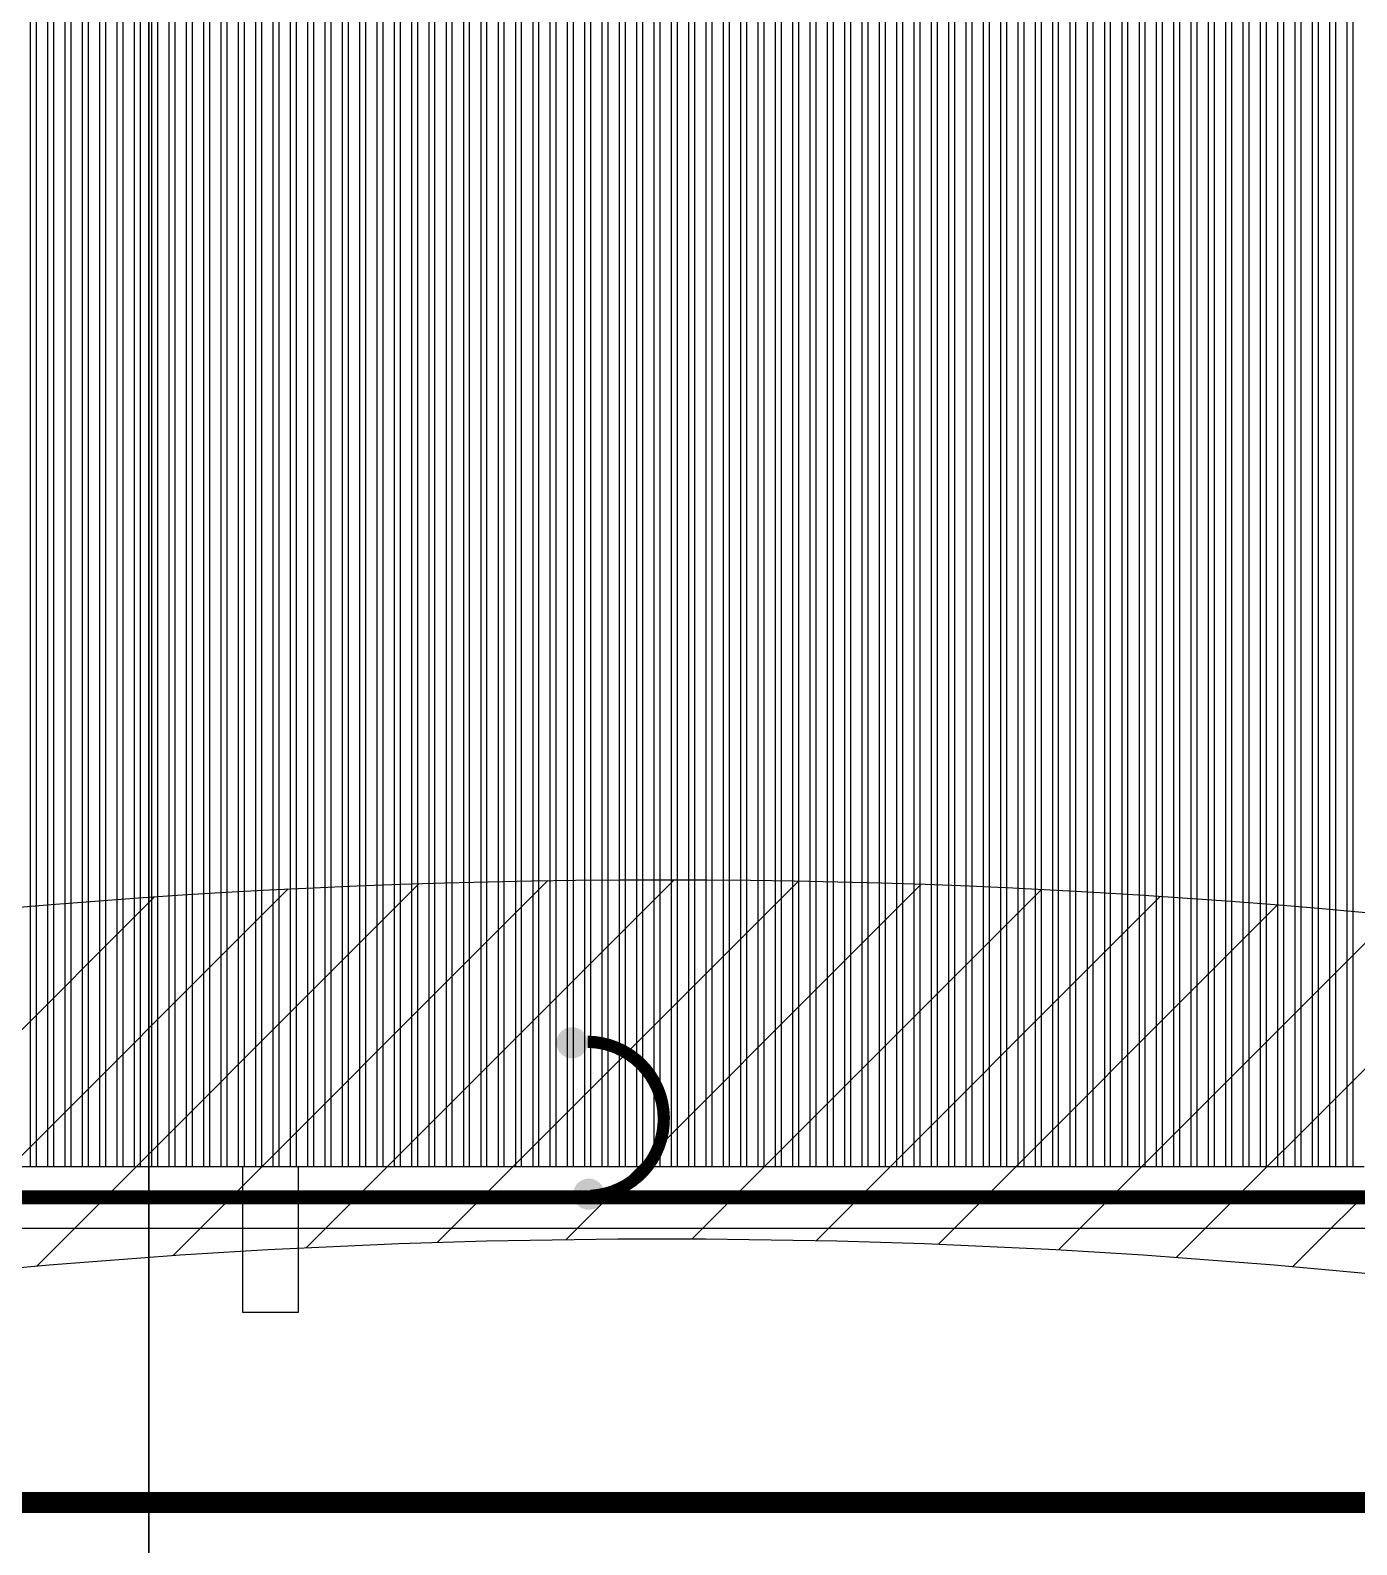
# Model space of a CAD drawing. Header units: millimetres. Extents: x -107267 to 109426, y -98906 to 83910.
# Drawn here: x -423 to 4316, y -16213 to -10804 of the extents above; entities that cross this region are included whole.
import ezdxf

# ---------------------------------------------------------------- set-up
doc = ezdxf.new("R2010")
doc.units = ezdxf.units.MM
for name, pattern in [('ACAD_ISO10W100', [18, 12, -3, 0, -3]), ('ACAD_ISO12W100', [21, 12, -3, 0, -3, 0, -3]), ('HIDDEN2', [0.1875, 0.125, -0.0625])]:
    doc.linetypes.add(name, pattern=pattern)
for name, color, linetype in [('00 - ZONA DE PROTEÇÃO', 4, 'Continuous'), ('00 - Zona de proteção 2d', 4, 'Continuous'), ('Left View-MISC', 7, 'Continuous'), ('Top (Plan) View-MISC', 7, 'Continuous')]:
    doc.layers.add(name, color=color, linetype=linetype)
for name, color, linetype, lineweight in [('000-M3G-MALHA NOVA', 5, 'ACAD_ISO10W100', 0), ('00_m3g_spda_ater_cabo50', 1, 'Continuous', 9), ('00_SPDA_captacao_novo', 5, 'Continuous', 9)]:
    doc.layers.add(name, color=color, linetype=linetype, lineweight=lineweight)

# ---------------------------------------------------------------- blocks, each defined once
blk = doc.blocks.new('*U337')
at = {"layer": 'Top (Plan) View-MISC', "color": 0, "linetype": 'ByBlock', "lineweight": -2}
for p, q in [((335.5, -14861.9), (335.5, -15381.9)), ((535.5, -15381.9), (535.5, -14861.9)), ((335.5, -15381.9), (535.5, -15381.9))]:
    blk.add_line(p, q, dxfattribs=at)
blk = doc.blocks.new('*U343')
at = {"layer": 'Top (Plan) View-MISC', "color": 0, "linetype": 'ByBlock', "lineweight": -2}
blk.add_line((-12967.7, -15081.9), (23207.9, -15081.9), dxfattribs=at)
blk = doc.blocks.new('*U481')
at = {"layer": 'Top (Plan) View-MISC', "color": 0, "linetype": 'ByBlock', "lineweight": -2}
for p, q in [((-464.1, -14861.9), (-423.4, -14861.9)), ((-402.2, -14861.9), (-361.5, -14861.9)), ((-340.3, -14861.9), (-299.6, -14861.9)), ((-278.4, -14861.9), (-237.7, -14861.9)), ((-216.5, -14861.9), (-175.8, -14861.9)), ((-154.6, -14861.9), (-113.9, -14861.9)), ((-92.7, -14861.9), (-52, -14861.9)), ((-30.8, -14861.9), (9.9, -14861.9)), ((31.1, -14861.9), (71.8, -14861.9)), ((93, -14861.9), (133.7, -14861.9)), ((154.9, -14861.9), (195.6, -14861.9)), ((216.8, -14861.9), (257.5, -14861.9)), ((278.7, -14861.9), (319.4, -14861.9)), ((340.6, -14861.9), (381.3, -14861.9)), ((402.5, -14861.9), (443.2, -14861.9)), ((464.4, -14861.9), (505.1, -14861.9)), ((526.3, -14861.9), (567, -14861.9)), ((588.2, -14861.9), (628.9, -14861.9)), ((650.1, -14861.9), (690.8, -14861.9)), ((712, -14861.9), (752.7, -14861.9)), ((773.9, -14861.9), (814.6, -14861.9)), ((835.8, -14861.9), (876.5, -14861.9)), ((897.7, -14861.9), (938.4, -14861.9)), ((959.6, -14861.9), (1000.3, -14861.9)), ((1021.5, -14861.9), (1062.2, -14861.9)), ((1083.4, -14861.9), (1124.1, -14861.9)), ((1145.3, -14861.9), (1186, -14861.9)), ((1207.2, -14861.9), (1247.9, -14861.9)), ((1269.1, -14861.9), (1309.8, -14861.9)), ((1331, -14861.9), (1371.7, -14861.9)), ((1392.9, -14861.9), (1433.6, -14861.9)), ((1454.8, -14861.9), (1495.5, -14861.9)), ((1516.7, -14861.9), (1557.4, -14861.9)), ((1578.6, -14861.9), (1619.3, -14861.9)), ((1640.5, -14861.9), (1681.2, -14861.9)), ((1702.4, -14861.9), (1743.1, -14861.9)), ((1764.3, -14861.9), (1805, -14861.9)), ((1826.2, -14861.9), (1866.9, -14861.9)), ((1888.1, -14861.9), (1928.8, -14861.9)), ((1950, -14861.9), (1990.7, -14861.9)), ((2011.9, -14861.9), (2052.6, -14861.9)), ((2073.8, -14861.9), (2114.5, -14861.9)), ((2135.7, -14861.9), (2176.4, -14861.9)), ((2197.6, -14861.9), (2238.3, -14861.9)), ((2259.5, -14861.9), (2300.2, -14861.9)), ((2321.4, -14861.9), (2362.1, -14861.9)), ((2383.3, -14861.9), (2424, -14861.9)), ((2445.2, -14861.9), (2485.9, -14861.9)), ((2507.1, -14861.9), (2547.8, -14861.9)), ((2569, -14861.9), (2609.7, -14861.9)), ((2630.9, -14861.9), (2671.6, -14861.9)), ((2692.8, -14861.9), (2733.5, -14861.9)), ((2754.7, -14861.9), (2795.4, -14861.9)), ((2816.6, -14861.9), (2857.3, -14861.9)), ((2878.5, -14861.9), (2919.2, -14861.9)), ((2940.4, -14861.9), (2981.1, -14861.9)), ((3002.3, -14861.9), (3043, -14861.9)), ((3064.2, -14861.9), (3104.9, -14861.9)), ((3126.1, -14861.9), (3166.8, -14861.9)), ((3188, -14861.9), (3228.7, -14861.9)), ((3249.9, -14861.9), (3290.6, -14861.9)), ((3311.8, -14861.9), (3352.5, -14861.9)), ((3373.7, -14861.9), (3414.4, -14861.9)), ((3435.6, -14861.9), (3476.3, -14861.9)), ((3497.5, -14861.9), (3538.2, -14861.9)), ((3559.4, -14861.9), (3600, -14861.9)), ((3621.3, -14861.9), (3661.9, -14861.9)), ((3683.2, -14861.9), (3723.8, -14861.9)), ((3745.1, -14861.9), (3785.7, -14861.9)), ((3807, -14861.9), (3847.6, -14861.9)), ((3868.9, -14861.9), (3909.5, -14861.9)), ((3930.8, -14861.9), (3971.4, -14861.9)), ((3992.7, -14861.9), (4033.3, -14861.9)), ((4054.5, -14861.9), (4095.2, -14861.9)), ((4116.4, -14861.9), (4157.1, -14861.9)), ((4178.3, -14861.9), (4219, -14861.9)), ((4240.2, -14861.9), (4280.9, -14861.9)), ((4302.1, -14861.9), (4342.8, -14861.9))]:
    blk.add_line(p, q, dxfattribs=at)
blk = doc.blocks.new('*U793')
at = {"layer": 'Top (Plan) View-MISC', "color": 0, "linetype": 'ByBlock', "lineweight": -2}
for p, q in [((4280.9, -7621.9), (4280.9, -14861.9)), ((4302.1, -7621.9), (4302.1, -14861.9)), ((4280.9, -14861.9), (4302.1, -14861.9))]:
    blk.add_line(p, q, dxfattribs=at)
blk = doc.blocks.new('*U794')
at = {"layer": 'Top (Plan) View-MISC', "color": 0, "linetype": 'ByBlock', "lineweight": -2}
for p, q in [((4219, -7621.9), (4219, -14861.9)), ((4240.2, -7621.9), (4240.2, -14861.9)), ((4219, -14861.9), (4240.2, -14861.9))]:
    blk.add_line(p, q, dxfattribs=at)
blk = doc.blocks.new('*U795')
at = {"layer": 'Top (Plan) View-MISC', "color": 0, "linetype": 'ByBlock', "lineweight": -2}
for p, q in [((4157.1, -7621.9), (4157.1, -14861.9)), ((4178.3, -7621.9), (4178.3, -14861.9)), ((4157.1, -14861.9), (4178.3, -14861.9))]:
    blk.add_line(p, q, dxfattribs=at)
blk = doc.blocks.new('*U796')
at = {"layer": 'Top (Plan) View-MISC', "color": 0, "linetype": 'ByBlock', "lineweight": -2}
for p, q in [((4095.2, -7621.9), (4095.2, -14861.9)), ((4116.4, -7621.9), (4116.4, -14861.9)), ((4095.2, -14861.9), (4116.4, -14861.9))]:
    blk.add_line(p, q, dxfattribs=at)
blk = doc.blocks.new('*U797')
at = {"layer": 'Top (Plan) View-MISC', "color": 0, "linetype": 'ByBlock', "lineweight": -2}
for p, q in [((4033.3, -7621.9), (4033.3, -14861.9)), ((4054.5, -7621.9), (4054.5, -14861.9)), ((4033.3, -14861.9), (4054.5, -14861.9))]:
    blk.add_line(p, q, dxfattribs=at)
blk = doc.blocks.new('*U798')
at = {"layer": 'Top (Plan) View-MISC', "color": 0, "linetype": 'ByBlock', "lineweight": -2}
for p, q in [((3971.4, -7621.9), (3971.4, -14861.9)), ((3992.7, -7621.9), (3992.7, -14861.9)), ((3971.4, -14861.9), (3992.7, -14861.9))]:
    blk.add_line(p, q, dxfattribs=at)
blk = doc.blocks.new('*U799')
at = {"layer": 'Top (Plan) View-MISC', "color": 0, "linetype": 'ByBlock', "lineweight": -2}
for p, q in [((3909.5, -7621.9), (3909.5, -14861.9)), ((3930.8, -7621.9), (3930.8, -14861.9)), ((3909.5, -14861.9), (3930.8, -14861.9))]:
    blk.add_line(p, q, dxfattribs=at)
blk = doc.blocks.new('*U800')
at = {"layer": 'Top (Plan) View-MISC', "color": 0, "linetype": 'ByBlock', "lineweight": -2}
for p, q in [((3847.6, -7621.9), (3847.6, -14861.9)), ((3868.9, -7621.9), (3868.9, -14861.9)), ((3847.6, -14861.9), (3868.9, -14861.9))]:
    blk.add_line(p, q, dxfattribs=at)
blk = doc.blocks.new('*U801')
at = {"layer": 'Top (Plan) View-MISC', "color": 0, "linetype": 'ByBlock', "lineweight": -2}
for p, q in [((3785.7, -7621.9), (3785.7, -14861.9)), ((3807, -7621.9), (3807, -14861.9)), ((3785.7, -14861.9), (3807, -14861.9))]:
    blk.add_line(p, q, dxfattribs=at)
blk = doc.blocks.new('*U802')
at = {"layer": 'Top (Plan) View-MISC', "color": 0, "linetype": 'ByBlock', "lineweight": -2}
for p, q in [((3723.8, -7621.9), (3723.8, -14861.9)), ((3745.1, -7621.9), (3745.1, -14861.9)), ((3723.8, -14861.9), (3745.1, -14861.9))]:
    blk.add_line(p, q, dxfattribs=at)
blk = doc.blocks.new('*U803')
at = {"layer": 'Top (Plan) View-MISC', "color": 0, "linetype": 'ByBlock', "lineweight": -2}
for p, q in [((3661.9, -7621.9), (3661.9, -14861.9)), ((3683.2, -7621.9), (3683.2, -14861.9)), ((3661.9, -14861.9), (3683.2, -14861.9))]:
    blk.add_line(p, q, dxfattribs=at)
blk = doc.blocks.new('*U804')
at = {"layer": 'Top (Plan) View-MISC', "color": 0, "linetype": 'ByBlock', "lineweight": -2}
for p, q in [((3600, -7621.9), (3600, -14861.9)), ((3621.3, -7621.9), (3621.3, -14861.9)), ((3600, -14861.9), (3621.3, -14861.9))]:
    blk.add_line(p, q, dxfattribs=at)
blk = doc.blocks.new('*U805')
at = {"layer": 'Top (Plan) View-MISC', "color": 0, "linetype": 'ByBlock', "lineweight": -2}
for p, q in [((3538.2, -7621.9), (3538.2, -14861.9)), ((3559.4, -7621.9), (3559.4, -14861.9)), ((3538.2, -14861.9), (3559.4, -14861.9))]:
    blk.add_line(p, q, dxfattribs=at)
blk = doc.blocks.new('*U806')
at = {"layer": 'Top (Plan) View-MISC', "color": 0, "linetype": 'ByBlock', "lineweight": -2}
for p, q in [((3476.3, -7621.9), (3476.3, -14861.9)), ((3497.5, -7621.9), (3497.5, -14861.9)), ((3476.3, -14861.9), (3497.5, -14861.9))]:
    blk.add_line(p, q, dxfattribs=at)
blk = doc.blocks.new('*U807')
at = {"layer": 'Top (Plan) View-MISC', "color": 0, "linetype": 'ByBlock', "lineweight": -2}
for p, q in [((3414.4, -7621.9), (3414.4, -14861.9)), ((3435.6, -7621.9), (3435.6, -14861.9)), ((3414.4, -14861.9), (3435.6, -14861.9))]:
    blk.add_line(p, q, dxfattribs=at)
blk = doc.blocks.new('*U808')
at = {"layer": 'Top (Plan) View-MISC', "color": 0, "linetype": 'ByBlock', "lineweight": -2}
for p, q in [((3352.5, -7621.9), (3352.5, -14861.9)), ((3373.7, -7621.9), (3373.7, -14861.9)), ((3352.5, -14861.9), (3373.7, -14861.9))]:
    blk.add_line(p, q, dxfattribs=at)
blk = doc.blocks.new('*U809')
at = {"layer": 'Top (Plan) View-MISC', "color": 0, "linetype": 'ByBlock', "lineweight": -2}
for p, q in [((3290.6, -7621.9), (3290.6, -14861.9)), ((3311.8, -7621.9), (3311.8, -14861.9)), ((3290.6, -14861.9), (3311.8, -14861.9))]:
    blk.add_line(p, q, dxfattribs=at)
blk = doc.blocks.new('*U810')
at = {"layer": 'Top (Plan) View-MISC', "color": 0, "linetype": 'ByBlock', "lineweight": -2}
for p, q in [((3228.7, -7621.9), (3228.7, -14861.9)), ((3249.9, -7621.9), (3249.9, -14861.9)), ((3228.7, -14861.9), (3249.9, -14861.9))]:
    blk.add_line(p, q, dxfattribs=at)
blk = doc.blocks.new('*U811')
at = {"layer": 'Top (Plan) View-MISC', "color": 0, "linetype": 'ByBlock', "lineweight": -2}
for p, q in [((3166.8, -7621.9), (3166.8, -14861.9)), ((3188, -7621.9), (3188, -14861.9)), ((3166.8, -14861.9), (3188, -14861.9))]:
    blk.add_line(p, q, dxfattribs=at)
blk = doc.blocks.new('*U812')
at = {"layer": 'Top (Plan) View-MISC', "color": 0, "linetype": 'ByBlock', "lineweight": -2}
for p, q in [((3104.9, -7621.9), (3104.9, -14861.9)), ((3126.1, -7621.9), (3126.1, -14861.9)), ((3104.9, -14861.9), (3126.1, -14861.9))]:
    blk.add_line(p, q, dxfattribs=at)
blk = doc.blocks.new('*U813')
at = {"layer": 'Top (Plan) View-MISC', "color": 0, "linetype": 'ByBlock', "lineweight": -2}
for p, q in [((3043, -7621.9), (3043, -14861.9)), ((3064.2, -7621.9), (3064.2, -14861.9)), ((3043, -14861.9), (3064.2, -14861.9))]:
    blk.add_line(p, q, dxfattribs=at)
blk = doc.blocks.new('*U814')
at = {"layer": 'Top (Plan) View-MISC', "color": 0, "linetype": 'ByBlock', "lineweight": -2}
for p, q in [((2981.1, -7621.9), (2981.1, -14861.9)), ((3002.3, -7621.9), (3002.3, -14861.9)), ((2981.1, -14861.9), (3002.3, -14861.9))]:
    blk.add_line(p, q, dxfattribs=at)
blk = doc.blocks.new('*U815')
at = {"layer": 'Top (Plan) View-MISC', "color": 0, "linetype": 'ByBlock', "lineweight": -2}
for p, q in [((2919.2, -7621.9), (2919.2, -14861.9)), ((2940.4, -7621.9), (2940.4, -14861.9)), ((2919.2, -14861.9), (2940.4, -14861.9))]:
    blk.add_line(p, q, dxfattribs=at)
blk = doc.blocks.new('*U816')
at = {"layer": 'Top (Plan) View-MISC', "color": 0, "linetype": 'ByBlock', "lineweight": -2}
for p, q in [((2857.3, -7621.9), (2857.3, -14861.9)), ((2878.5, -7621.9), (2878.5, -14861.9)), ((2857.3, -14861.9), (2878.5, -14861.9))]:
    blk.add_line(p, q, dxfattribs=at)
blk = doc.blocks.new('*U817')
at = {"layer": 'Top (Plan) View-MISC', "color": 0, "linetype": 'ByBlock', "lineweight": -2}
for p, q in [((2795.4, -7621.9), (2795.4, -14861.9)), ((2816.6, -7621.9), (2816.6, -14861.9)), ((2795.4, -14861.9), (2816.6, -14861.9))]:
    blk.add_line(p, q, dxfattribs=at)
blk = doc.blocks.new('*U818')
at = {"layer": 'Top (Plan) View-MISC', "color": 0, "linetype": 'ByBlock', "lineweight": -2}
for p, q in [((2733.5, -7621.9), (2733.5, -14861.9)), ((2754.7, -7621.9), (2754.7, -14861.9)), ((2733.5, -14861.9), (2754.7, -14861.9))]:
    blk.add_line(p, q, dxfattribs=at)
blk = doc.blocks.new('*U819')
at = {"layer": 'Top (Plan) View-MISC', "color": 0, "linetype": 'ByBlock', "lineweight": -2}
for p, q in [((2671.6, -7621.9), (2671.6, -14861.9)), ((2692.8, -7621.9), (2692.8, -14861.9)), ((2671.6, -14861.9), (2692.8, -14861.9))]:
    blk.add_line(p, q, dxfattribs=at)
blk = doc.blocks.new('*U820')
at = {"layer": 'Top (Plan) View-MISC', "color": 0, "linetype": 'ByBlock', "lineweight": -2}
for p, q in [((2609.7, -7621.9), (2609.7, -14861.9)), ((2630.9, -7621.9), (2630.9, -14861.9)), ((2609.7, -14861.9), (2630.9, -14861.9))]:
    blk.add_line(p, q, dxfattribs=at)
blk = doc.blocks.new('*U821')
at = {"layer": 'Top (Plan) View-MISC', "color": 0, "linetype": 'ByBlock', "lineweight": -2}
for p, q in [((2547.8, -7621.9), (2547.8, -14861.9)), ((2569, -7621.9), (2569, -14861.9)), ((2547.8, -14861.9), (2569, -14861.9))]:
    blk.add_line(p, q, dxfattribs=at)
blk = doc.blocks.new('*U822')
at = {"layer": 'Top (Plan) View-MISC', "color": 0, "linetype": 'ByBlock', "lineweight": -2}
for p, q in [((2485.9, -7621.9), (2485.9, -14861.9)), ((2507.1, -7621.9), (2507.1, -14861.9)), ((2485.9, -14861.9), (2507.1, -14861.9))]:
    blk.add_line(p, q, dxfattribs=at)
blk = doc.blocks.new('*U823')
at = {"layer": 'Top (Plan) View-MISC', "color": 0, "linetype": 'ByBlock', "lineweight": -2}
for p, q in [((2424, -7621.9), (2424, -14861.9)), ((2445.2, -7621.9), (2445.2, -14861.9)), ((2424, -14861.9), (2445.2, -14861.9))]:
    blk.add_line(p, q, dxfattribs=at)
blk = doc.blocks.new('*U824')
at = {"layer": 'Top (Plan) View-MISC', "color": 0, "linetype": 'ByBlock', "lineweight": -2}
for p, q in [((2362.1, -7621.9), (2362.1, -14861.9)), ((2383.3, -7621.9), (2383.3, -14861.9)), ((2362.1, -14861.9), (2383.3, -14861.9))]:
    blk.add_line(p, q, dxfattribs=at)
blk = doc.blocks.new('*U825')
at = {"layer": 'Top (Plan) View-MISC', "color": 0, "linetype": 'ByBlock', "lineweight": -2}
for p, q in [((2300.2, -7621.9), (2300.2, -14861.9)), ((2321.4, -7621.9), (2321.4, -14861.9)), ((2300.2, -14861.9), (2321.4, -14861.9))]:
    blk.add_line(p, q, dxfattribs=at)
blk = doc.blocks.new('*U826')
at = {"layer": 'Top (Plan) View-MISC', "color": 0, "linetype": 'ByBlock', "lineweight": -2}
for p, q in [((2238.3, -7621.9), (2238.3, -14861.9)), ((2259.5, -7621.9), (2259.5, -14861.9)), ((2238.3, -14861.9), (2259.5, -14861.9))]:
    blk.add_line(p, q, dxfattribs=at)
blk = doc.blocks.new('*U827')
at = {"layer": 'Top (Plan) View-MISC', "color": 0, "linetype": 'ByBlock', "lineweight": -2}
for p, q in [((2176.4, -7621.9), (2176.4, -14861.9)), ((2197.6, -7621.9), (2197.6, -14861.9)), ((2176.4, -14861.9), (2197.6, -14861.9))]:
    blk.add_line(p, q, dxfattribs=at)
blk = doc.blocks.new('*U828')
at = {"layer": 'Top (Plan) View-MISC', "color": 0, "linetype": 'ByBlock', "lineweight": -2}
for p, q in [((2114.5, -7621.9), (2114.5, -14861.9)), ((2135.7, -7621.9), (2135.7, -14861.9)), ((2114.5, -14861.9), (2135.7, -14861.9))]:
    blk.add_line(p, q, dxfattribs=at)
blk = doc.blocks.new('*U829')
at = {"layer": 'Top (Plan) View-MISC', "color": 0, "linetype": 'ByBlock', "lineweight": -2}
for p, q in [((2052.6, -7621.9), (2052.6, -14861.9)), ((2073.8, -7621.9), (2073.8, -14861.9)), ((2052.6, -14861.9), (2073.8, -14861.9))]:
    blk.add_line(p, q, dxfattribs=at)
blk = doc.blocks.new('*U830')
at = {"layer": 'Top (Plan) View-MISC', "color": 0, "linetype": 'ByBlock', "lineweight": -2}
for p, q in [((1990.7, -7621.9), (1990.7, -14861.9)), ((2011.9, -7621.9), (2011.9, -14861.9)), ((1990.7, -14861.9), (2011.9, -14861.9))]:
    blk.add_line(p, q, dxfattribs=at)
blk = doc.blocks.new('*U831')
at = {"layer": 'Top (Plan) View-MISC', "color": 0, "linetype": 'ByBlock', "lineweight": -2}
for p, q in [((1928.8, -7621.9), (1928.8, -14861.9)), ((1950, -7621.9), (1950, -14861.9)), ((1928.8, -14861.9), (1950, -14861.9))]:
    blk.add_line(p, q, dxfattribs=at)
blk = doc.blocks.new('*U832')
at = {"layer": 'Top (Plan) View-MISC', "color": 0, "linetype": 'ByBlock', "lineweight": -2}
for p, q in [((1866.9, -7621.9), (1866.9, -14861.9)), ((1888.1, -7621.9), (1888.1, -14861.9)), ((1866.9, -14861.9), (1888.1, -14861.9))]:
    blk.add_line(p, q, dxfattribs=at)
blk = doc.blocks.new('*U833')
at = {"layer": 'Top (Plan) View-MISC', "color": 0, "linetype": 'ByBlock', "lineweight": -2}
for p, q in [((1805, -7621.9), (1805, -14861.9)), ((1826.2, -7621.9), (1826.2, -14861.9)), ((1805, -14861.9), (1826.2, -14861.9))]:
    blk.add_line(p, q, dxfattribs=at)
blk = doc.blocks.new('*U834')
at = {"layer": 'Top (Plan) View-MISC', "color": 0, "linetype": 'ByBlock', "lineweight": -2}
for p, q in [((1743.1, -7621.9), (1743.1, -14861.9)), ((1764.3, -7621.9), (1764.3, -14861.9)), ((1743.1, -14861.9), (1764.3, -14861.9))]:
    blk.add_line(p, q, dxfattribs=at)
blk = doc.blocks.new('*U835')
at = {"layer": 'Top (Plan) View-MISC', "color": 0, "linetype": 'ByBlock', "lineweight": -2}
for p, q in [((1681.2, -7621.9), (1681.2, -14861.9)), ((1702.4, -7621.9), (1702.4, -14861.9)), ((1681.2, -14861.9), (1702.4, -14861.9))]:
    blk.add_line(p, q, dxfattribs=at)
blk = doc.blocks.new('*U836')
at = {"layer": 'Top (Plan) View-MISC', "color": 0, "linetype": 'ByBlock', "lineweight": -2}
for p, q in [((1619.3, -7621.9), (1619.3, -14861.9)), ((1640.5, -7621.9), (1640.5, -14861.9)), ((1619.3, -14861.9), (1640.5, -14861.9))]:
    blk.add_line(p, q, dxfattribs=at)
blk = doc.blocks.new('*U837')
at = {"layer": 'Top (Plan) View-MISC', "color": 0, "linetype": 'ByBlock', "lineweight": -2}
for p, q in [((1557.4, -7621.9), (1557.4, -14861.9)), ((1578.6, -7621.9), (1578.6, -14861.9)), ((1557.4, -14861.9), (1578.6, -14861.9))]:
    blk.add_line(p, q, dxfattribs=at)
blk = doc.blocks.new('*U838')
at = {"layer": 'Top (Plan) View-MISC', "color": 0, "linetype": 'ByBlock', "lineweight": -2}
for p, q in [((1495.5, -7621.9), (1495.5, -14861.9)), ((1516.7, -7621.9), (1516.7, -14861.9)), ((1495.5, -14861.9), (1516.7, -14861.9))]:
    blk.add_line(p, q, dxfattribs=at)
blk = doc.blocks.new('*U839')
at = {"layer": 'Top (Plan) View-MISC', "color": 0, "linetype": 'ByBlock', "lineweight": -2}
for p, q in [((1433.6, -7621.9), (1433.6, -14861.9)), ((1454.8, -7621.9), (1454.8, -14861.9)), ((1433.6, -14861.9), (1454.8, -14861.9))]:
    blk.add_line(p, q, dxfattribs=at)
blk = doc.blocks.new('*U840')
at = {"layer": 'Top (Plan) View-MISC', "color": 0, "linetype": 'ByBlock', "lineweight": -2}
for p, q in [((1371.7, -7621.9), (1371.7, -14861.9)), ((1392.9, -7621.9), (1392.9, -14861.9)), ((1371.7, -14861.9), (1392.9, -14861.9))]:
    blk.add_line(p, q, dxfattribs=at)
blk = doc.blocks.new('*U841')
at = {"layer": 'Top (Plan) View-MISC', "color": 0, "linetype": 'ByBlock', "lineweight": -2}
for p, q in [((1309.8, -7621.9), (1309.8, -14861.9)), ((1331, -7621.9), (1331, -14861.9)), ((1309.8, -14861.9), (1331, -14861.9))]:
    blk.add_line(p, q, dxfattribs=at)
blk = doc.blocks.new('*U842')
at = {"layer": 'Top (Plan) View-MISC', "color": 0, "linetype": 'ByBlock', "lineweight": -2}
for p, q in [((1247.9, -7621.9), (1247.9, -14861.9)), ((1269.1, -7621.9), (1269.1, -14861.9)), ((1247.9, -14861.9), (1269.1, -14861.9))]:
    blk.add_line(p, q, dxfattribs=at)
blk = doc.blocks.new('*U843')
at = {"layer": 'Top (Plan) View-MISC', "color": 0, "linetype": 'ByBlock', "lineweight": -2}
for p, q in [((1186, -7621.9), (1186, -14861.9)), ((1207.2, -7621.9), (1207.2, -14861.9)), ((1186, -14861.9), (1207.2, -14861.9))]:
    blk.add_line(p, q, dxfattribs=at)
blk = doc.blocks.new('*U844')
at = {"layer": 'Top (Plan) View-MISC', "color": 0, "linetype": 'ByBlock', "lineweight": -2}
for p, q in [((1124.1, -7621.9), (1124.1, -14861.9)), ((1145.3, -7621.9), (1145.3, -14861.9)), ((1124.1, -14861.9), (1145.3, -14861.9))]:
    blk.add_line(p, q, dxfattribs=at)
blk = doc.blocks.new('*U845')
at = {"layer": 'Top (Plan) View-MISC', "color": 0, "linetype": 'ByBlock', "lineweight": -2}
for p, q in [((1062.2, -7621.9), (1062.2, -14861.9)), ((1083.4, -7621.9), (1083.4, -14861.9)), ((1062.2, -14861.9), (1083.4, -14861.9))]:
    blk.add_line(p, q, dxfattribs=at)
blk = doc.blocks.new('*U846')
at = {"layer": 'Top (Plan) View-MISC', "color": 0, "linetype": 'ByBlock', "lineweight": -2}
for p, q in [((1000.3, -7621.9), (1000.3, -14861.9)), ((1021.5, -7621.9), (1021.5, -14861.9)), ((1000.3, -14861.9), (1021.5, -14861.9))]:
    blk.add_line(p, q, dxfattribs=at)
blk = doc.blocks.new('*U847')
at = {"layer": 'Top (Plan) View-MISC', "color": 0, "linetype": 'ByBlock', "lineweight": -2}
for p, q in [((938.4, -7621.9), (938.4, -14861.9)), ((959.6, -7621.9), (959.6, -14861.9)), ((938.4, -14861.9), (959.6, -14861.9))]:
    blk.add_line(p, q, dxfattribs=at)
blk = doc.blocks.new('*U848')
at = {"layer": 'Top (Plan) View-MISC', "color": 0, "linetype": 'ByBlock', "lineweight": -2}
for p, q in [((876.5, -7621.9), (876.5, -14861.9)), ((897.7, -7621.9), (897.7, -14861.9)), ((876.5, -14861.9), (897.7, -14861.9))]:
    blk.add_line(p, q, dxfattribs=at)
blk = doc.blocks.new('*U849')
at = {"layer": 'Top (Plan) View-MISC', "color": 0, "linetype": 'ByBlock', "lineweight": -2}
for p, q in [((814.6, -7621.9), (814.6, -14861.9)), ((835.8, -7621.9), (835.8, -14861.9)), ((814.6, -14861.9), (835.8, -14861.9))]:
    blk.add_line(p, q, dxfattribs=at)
blk = doc.blocks.new('*U850')
at = {"layer": 'Top (Plan) View-MISC', "color": 0, "linetype": 'ByBlock', "lineweight": -2}
for p, q in [((752.7, -7621.9), (752.7, -14861.9)), ((773.9, -7621.9), (773.9, -14861.9)), ((752.7, -14861.9), (773.9, -14861.9))]:
    blk.add_line(p, q, dxfattribs=at)
blk = doc.blocks.new('*U851')
at = {"layer": 'Top (Plan) View-MISC', "color": 0, "linetype": 'ByBlock', "lineweight": -2}
for p, q in [((690.8, -7621.9), (690.8, -14861.9)), ((712, -7621.9), (712, -14861.9)), ((690.8, -14861.9), (712, -14861.9))]:
    blk.add_line(p, q, dxfattribs=at)
blk = doc.blocks.new('*U852')
at = {"layer": 'Top (Plan) View-MISC', "color": 0, "linetype": 'ByBlock', "lineweight": -2}
for p, q in [((628.9, -7621.9), (628.9, -14861.9)), ((650.1, -7621.9), (650.1, -14861.9)), ((628.9, -14861.9), (650.1, -14861.9))]:
    blk.add_line(p, q, dxfattribs=at)
blk = doc.blocks.new('*U853')
at = {"layer": 'Top (Plan) View-MISC', "color": 0, "linetype": 'ByBlock', "lineweight": -2}
for p, q in [((567, -7621.9), (567, -14861.9)), ((588.2, -7621.9), (588.2, -14861.9)), ((567, -14861.9), (588.2, -14861.9))]:
    blk.add_line(p, q, dxfattribs=at)
blk = doc.blocks.new('*U854')
at = {"layer": 'Top (Plan) View-MISC', "color": 0, "linetype": 'ByBlock', "lineweight": -2}
for p, q in [((505.1, -7621.9), (505.1, -14861.9)), ((526.3, -7621.9), (526.3, -14861.9)), ((505.1, -14861.9), (526.3, -14861.9))]:
    blk.add_line(p, q, dxfattribs=at)
blk = doc.blocks.new('*U855')
at = {"layer": 'Top (Plan) View-MISC', "color": 0, "linetype": 'ByBlock', "lineweight": -2}
for p, q in [((443.2, -7621.9), (443.2, -14861.9)), ((464.4, -7621.9), (464.4, -14861.9)), ((443.2, -14861.9), (464.4, -14861.9))]:
    blk.add_line(p, q, dxfattribs=at)
blk = doc.blocks.new('*U856')
at = {"layer": 'Top (Plan) View-MISC', "color": 0, "linetype": 'ByBlock', "lineweight": -2}
for p, q in [((381.3, -7621.9), (381.3, -14861.9)), ((402.5, -7621.9), (402.5, -14861.9)), ((381.3, -14861.9), (402.5, -14861.9))]:
    blk.add_line(p, q, dxfattribs=at)
blk = doc.blocks.new('*U857')
at = {"layer": 'Top (Plan) View-MISC', "color": 0, "linetype": 'ByBlock', "lineweight": -2}
for p, q in [((319.4, -7621.9), (319.4, -14861.9)), ((340.6, -7621.9), (340.6, -14861.9)), ((319.4, -14861.9), (340.6, -14861.9))]:
    blk.add_line(p, q, dxfattribs=at)
blk = doc.blocks.new('*U858')
at = {"layer": 'Top (Plan) View-MISC', "color": 0, "linetype": 'ByBlock', "lineweight": -2}
for p, q in [((257.5, -7621.9), (257.5, -14861.9)), ((278.7, -7621.9), (278.7, -14861.9)), ((257.5, -14861.9), (278.7, -14861.9))]:
    blk.add_line(p, q, dxfattribs=at)
blk = doc.blocks.new('*U859')
at = {"layer": 'Top (Plan) View-MISC', "color": 0, "linetype": 'ByBlock', "lineweight": -2}
for p, q in [((195.6, -7621.9), (195.6, -14861.9)), ((216.8, -7621.9), (216.8, -14861.9)), ((195.6, -14861.9), (216.8, -14861.9))]:
    blk.add_line(p, q, dxfattribs=at)
blk = doc.blocks.new('*U860')
at = {"layer": 'Top (Plan) View-MISC', "color": 0, "linetype": 'ByBlock', "lineweight": -2}
for p, q in [((133.7, -7621.9), (133.7, -14861.9)), ((154.9, -7621.9), (154.9, -14861.9)), ((133.7, -14861.9), (154.9, -14861.9))]:
    blk.add_line(p, q, dxfattribs=at)
blk = doc.blocks.new('*U861')
at = {"layer": 'Top (Plan) View-MISC', "color": 0, "linetype": 'ByBlock', "lineweight": -2}
for p, q in [((71.8, -7621.9), (71.8, -14861.9)), ((93, -7621.9), (93, -14861.9)), ((71.8, -14861.9), (93, -14861.9))]:
    blk.add_line(p, q, dxfattribs=at)
blk = doc.blocks.new('*U862')
at = {"layer": 'Top (Plan) View-MISC', "color": 0, "linetype": 'ByBlock', "lineweight": -2}
for p, q in [((9.9, -7621.9), (9.9, -14861.9)), ((31.1, -7621.9), (31.1, -14861.9)), ((9.9, -14861.9), (31.1, -14861.9))]:
    blk.add_line(p, q, dxfattribs=at)
blk = doc.blocks.new('*U863')
at = {"layer": 'Top (Plan) View-MISC', "color": 0, "linetype": 'ByBlock', "lineweight": -2}
for p, q in [((-52, -7621.9), (-52, -14861.9)), ((-30.8, -7621.9), (-30.8, -14861.9)), ((-52, -14861.9), (-30.8, -14861.9))]:
    blk.add_line(p, q, dxfattribs=at)
blk = doc.blocks.new('*U864')
at = {"layer": 'Top (Plan) View-MISC', "color": 0, "linetype": 'ByBlock', "lineweight": -2}
for p, q in [((-113.9, -7621.9), (-113.9, -14861.9)), ((-92.7, -7621.9), (-92.7, -14861.9)), ((-113.9, -14861.9), (-92.7, -14861.9))]:
    blk.add_line(p, q, dxfattribs=at)
blk = doc.blocks.new('*U865')
at = {"layer": 'Top (Plan) View-MISC', "color": 0, "linetype": 'ByBlock', "lineweight": -2}
for p, q in [((-175.8, -7621.9), (-175.8, -14861.9)), ((-154.6, -7621.9), (-154.6, -14861.9)), ((-175.8, -14861.9), (-154.6, -14861.9))]:
    blk.add_line(p, q, dxfattribs=at)
blk = doc.blocks.new('*U866')
at = {"layer": 'Top (Plan) View-MISC', "color": 0, "linetype": 'ByBlock', "lineweight": -2}
for p, q in [((-237.7, -7621.9), (-237.7, -14861.9)), ((-216.5, -7621.9), (-216.5, -14861.9)), ((-237.7, -14861.9), (-216.5, -14861.9))]:
    blk.add_line(p, q, dxfattribs=at)
blk = doc.blocks.new('*U867')
at = {"layer": 'Top (Plan) View-MISC', "color": 0, "linetype": 'ByBlock', "lineweight": -2}
for p, q in [((-299.6, -7621.9), (-299.6, -14861.9)), ((-278.4, -7621.9), (-278.4, -14861.9)), ((-299.6, -14861.9), (-278.4, -14861.9))]:
    blk.add_line(p, q, dxfattribs=at)
blk = doc.blocks.new('*U868')
at = {"layer": 'Top (Plan) View-MISC', "color": 0, "linetype": 'ByBlock', "lineweight": -2}
for p, q in [((-361.5, -7621.9), (-361.5, -14861.9)), ((-340.3, -7621.9), (-340.3, -14861.9)), ((-361.5, -14861.9), (-340.3, -14861.9))]:
    blk.add_line(p, q, dxfattribs=at)
blk = doc.blocks.new('*U869')
at = {"layer": 'Top (Plan) View-MISC', "color": 0, "linetype": 'ByBlock', "lineweight": -2}
for p, q in [((-423.4, -7621.9), (-423.4, -14861.9)), ((-402.2, -7621.9), (-402.2, -14861.9)), ((-423.4, -14861.9), (-402.2, -14861.9))]:
    blk.add_line(p, q, dxfattribs=at)
blk = doc.blocks.new('*U1993')
at = {"layer": 'Left View-MISC', "color": 0, "linetype": 'ByBlock', "lineweight": -2}
for p, q in [((0, -14861.9), (0, -14861.9, 3450)), ((0, -15381.9), (0, -15381.9, 3450))]:
    blk.add_line(p, q, dxfattribs=at)
blk = doc.blocks.new('*U2005')
at = {"layer": 'Left View-MISC', "color": 0, "linetype": 'ByBlock', "lineweight": -2}
for p, q in [((0, -10569.9, 3450), (0, -15381.9, 3450)), ((0, -10569.9, 4300), (0, -15381.9, 4300)), ((0, -15381.9, 3450), (0, -15381.9, 4300))]:
    blk.add_line(p, q, dxfattribs=at)
blk = doc.blocks.new('*U2006')
at = {"layer": 'Left View-MISC', "color": 0, "linetype": 'ByBlock', "lineweight": -2}
for p, q in [((0, -19130.6), (0, 4664.7)), ((0, -19130.6, -100), (0, 4664.7, -100))]:
    blk.add_line(p, q, dxfattribs=at)
blk = doc.blocks.new('*U2078')
at = {"layer": 'Left View-MISC', "color": 0, "linetype": 'ByBlock', "lineweight": -2}
for p, q in [((0, -15381.9, 4300), (0, -10569.9, 4920.1)), ((0, -10569.9, 4300), (0, -15381.9, 4300))]:
    blk.add_line(p, q, dxfattribs=at)
blk = doc.blocks.new('*U2116')
at = {"layer": 'Left View-MISC', "color": 0, "linetype": 'ByBlock', "lineweight": -2}
for p, q in [((0, -15128, 4877.1), (0, -15119.4, 4877.1)), ((0, -15119.4, 4333.8), (0, -15119.4, 4877.1)), ((0, -15128, 4903.8), (0, -15119.4, 4903.8)), ((0, -15119.4, 4877.1), (0, -15119.4, 4903.8)), ((0, -15128, 4332.7), (0, -15128, 4877.1)), ((0, -15128, 4877.1), (0, -15128, 4903.8))]:
    blk.add_line(p, q, dxfattribs=at)

msp = doc.modelspace()

# ---------------------------------------------------------------- hatches: boundary and pattern name
at = {"layer": '00 - ZONA DE PROTEÇÃO'}
h = msp.add_hatch(dxfattribs=at)
h.set_pattern_fill('ANSI31', color=256, scale=100)
h.paths.add_polyline_path([(-13707.5, -10990.4, -0.186516), (-13820.6, -14966.5, 0.414214), (-13179.3, -15607.9, -0.104933), (-3151, -15607.9, -0.09784), (6816.5, -15607.9, -0.097708), (16816.5, -15607.9, -0.143023), (23528.8, -15599.5, 0.414214), (24170.1, -14958.2, -0.142426), (24170.1, -7613.3, -0.10484), (23957.5, 478.5, 0.414214), (23316.2, 1119.8, -0.093557), (16807.7, 577.3, -0.082777), (6855.7, 562.6, -0.082236), (-3141.3, 575.6, -0.08359), (-13132.3, 575.6, -0.101166), (-21195.5, 556.2, 0.414214), (-21836.8, -85.1, -0.113967), (-21836.8, -7622.3, -0.301912), (-21836.8, -10478, 0.414214), (-21195.5, -11119.4, -0.128973)])
h.paths.add_polyline_path([(-20156.9, -9561, 0.142702), (-20481.7, -7424.5, 0.092198), (-20379.7, -831.6, 0.088905), (-13141.3, -732.3, 0.083475), (-3150.3, -732.3, 0.082902), (6855.6, -738.1, 0.108059), (16863.1, -739.3, 0.098139), (22506.3, -522.8, 0.085608), (22847, -7584.3, 0.113812), (22635.2, -14069.1, 0.112262), (16761.1, -14291.3, 0.092477), (6816.6, -14301.6, 0.093024), (-3142, -14299.9, 0.090083), (-12232.6, -14126.3, 0.160127), (-12766.5, -9913.6, 0.116887)], flags=16)
at = {"layer": '00_SPDA_captacao_novo', "linetype": 'HIDDEN2', "lineweight": -2, "ltscale": 2750}
h = msp.add_hatch(color=256, dxfattribs=at)
h.dxf.hatch_style = 1
edge = h.paths.add_edge_path()
edge.add_arc((1512.3, -14419.9), 55.8, 270, 630, ccw=False)
h = msp.add_hatch(color=256, dxfattribs=at)
h.dxf.hatch_style = 1
edge = h.paths.add_edge_path()
edge.add_arc((1572.4, -14960.8), 55.8, 270, 630, ccw=False)

# ---------------------------------------------------------------- linework, layer by layer
at = {"layer": '00 - ZONA DE PROTEÇÃO', "elevation": 6590}
for points in [[(-21836.8, -85.1, -0.113967), (-21836.8, -7622.3, -0.301912), (-21836.8, -10478, 0.414214), (-21195.5, -11119.4, -0.128973), (-13707.5, -10990.4, -0.186516), (-13820.6, -14966.5, 0.414214), (-13179.3, -15607.9, -0.104933), (-3151, -15607.9, -0.09784), (6816.5, -15607.9, -0.097708), (16816.5, -15607.9, -0.143023), (23528.8, -15599.5, 0.414214), (24170.1, -14958.2, -0.142426), (24170.1, -7613.3, -0.10484), (23957.5, 478.5, 0.414214), (23316.2, 1119.8, -0.093557), (16807.7, 577.3, -0.082777), (6855.7, 562.6, -0.082236), (-3141.3, 575.6, -0.08359), (-13132.3, 575.6, -0.101166), (-21195.5, 556.2, 0.414214)], [(-20379.7, -831.6, -0.092198), (-20481.7, -7424.5, -0.142702), (-20156.9, -9561, -0.116887), (-12766.5, -9913.6, -0.160127), (-12232.6, -14126.3, -0.090083), (-3142, -14299.9, -0.093024), (6816.6, -14301.6, -0.092477), (16761.1, -14291.3, -0.112262), (22635.2, -14069.1, -0.113812), (22847, -7584.3, -0.085608), (22506.3, -522.8, -0.098139), (16863.1, -739.3, -0.108059), (6855.6, -738.1, -0.082902), (-3150.3, -732.3, -0.083475), (-13141.3, -732.3, -0.088905)]]:
    msp.add_lwpolyline(points, format="xyb", close=True, dxfattribs=at)
at = {"layer": '00 - Zona de proteção 2d', "extrusion": (1, 0, 0)}
for centre in [(23910.4, 59940.5), (13599.9, 63347.3), (6551.6, 64750.9), (5290.6, 65002.5), (3265.3, 65262.6), (-20443.6, 64725), (-21190, 64596.4), (-38906, 59988.8)]:
    msp.add_circle(centre, 60000, dxfattribs=at)
at = {"layer": '000-M3G-MALHA NOVA', "ltscale": 0.5, "const_width": 50}
msp.add_lwpolyline([(-21305, -95.6), (23538.6, -97.6), (23547.6, -14971.9), (23207.9, -14971.9), (-13075, -14971.9), (-13130.7, -14971.9), (-13295, -14971.9), (-13295, -10508.5), (-13295, -10455), (-21305, -10455), (-21305, -95.6)], close=True, dxfattribs=at)
at = {"layer": '00_m3g_spda_ater_cabo50', "linetype": 'ACAD_ISO12W100', "lineweight": -2, "const_width": 75}
msp.add_lwpolyline([(-22409.7, 1138.1), (-22409.7, -11569.8), (-14407.5, -11569.8), (-14407.5, -16061.9), (24648.9, -16061.9), (24648.9, 1138.1), (-2214.8, 1138.1), (-2214.8, 4938.1), (-7364.8, 4938.1), (-7364.8, 1138.1)], close=True, dxfattribs=at)
at = {"layer": '00_SPDA_captacao_novo', "linetype": 'HIDDEN2', "lineweight": -2, "ltscale": 2750, "const_width": 43.8, "elevation": 5647.8}
msp.add_lwpolyline([(1567.9, -14416.4, -0.968586), (1579.3, -14966.8, -1)], format="xyb", dxfattribs=at)

# ---------------------------------------------------------------- block references
at = {"layer": 'Left View-MISC'}
for name in ['*U2006', '*U2005', '*U2078', '*U1993']:
    msp.add_blockref(name, (0, 0), dxfattribs=at)
at = {"layer": 'Left View-MISC', "color": 5}
msp.add_blockref('*U2116', (0, 0), dxfattribs=at)
at = {"layer": 'Top (Plan) View-MISC'}
for name in ['*U481', '*U869', '*U868', '*U867', '*U866', '*U865', '*U864', '*U863', '*U862', '*U861', '*U860', '*U859', '*U858', '*U857', '*U856', '*U855', '*U854', '*U853', '*U852', '*U851', '*U850', '*U849', '*U848', '*U847', '*U846', '*U845', '*U844', '*U843', '*U842', '*U841', '*U840', '*U839', '*U838', '*U837', '*U836', '*U835', '*U834', '*U833', '*U832', '*U831', '*U830', '*U829', '*U828', '*U827', '*U826', '*U825', '*U824', '*U823', '*U822', '*U821', '*U820', '*U819', '*U818', '*U817', '*U816', '*U815', '*U814', '*U813', '*U812', '*U811', '*U810', '*U809', '*U808', '*U807', '*U806', '*U805', '*U804', '*U803', '*U802', '*U801', '*U800', '*U799', '*U798', '*U797', '*U796', '*U795', '*U794', '*U793', '*U343', '*U337']:
    msp.add_blockref(name, (0, 0), dxfattribs=at)

doc.saveas('drawing.dxf')
